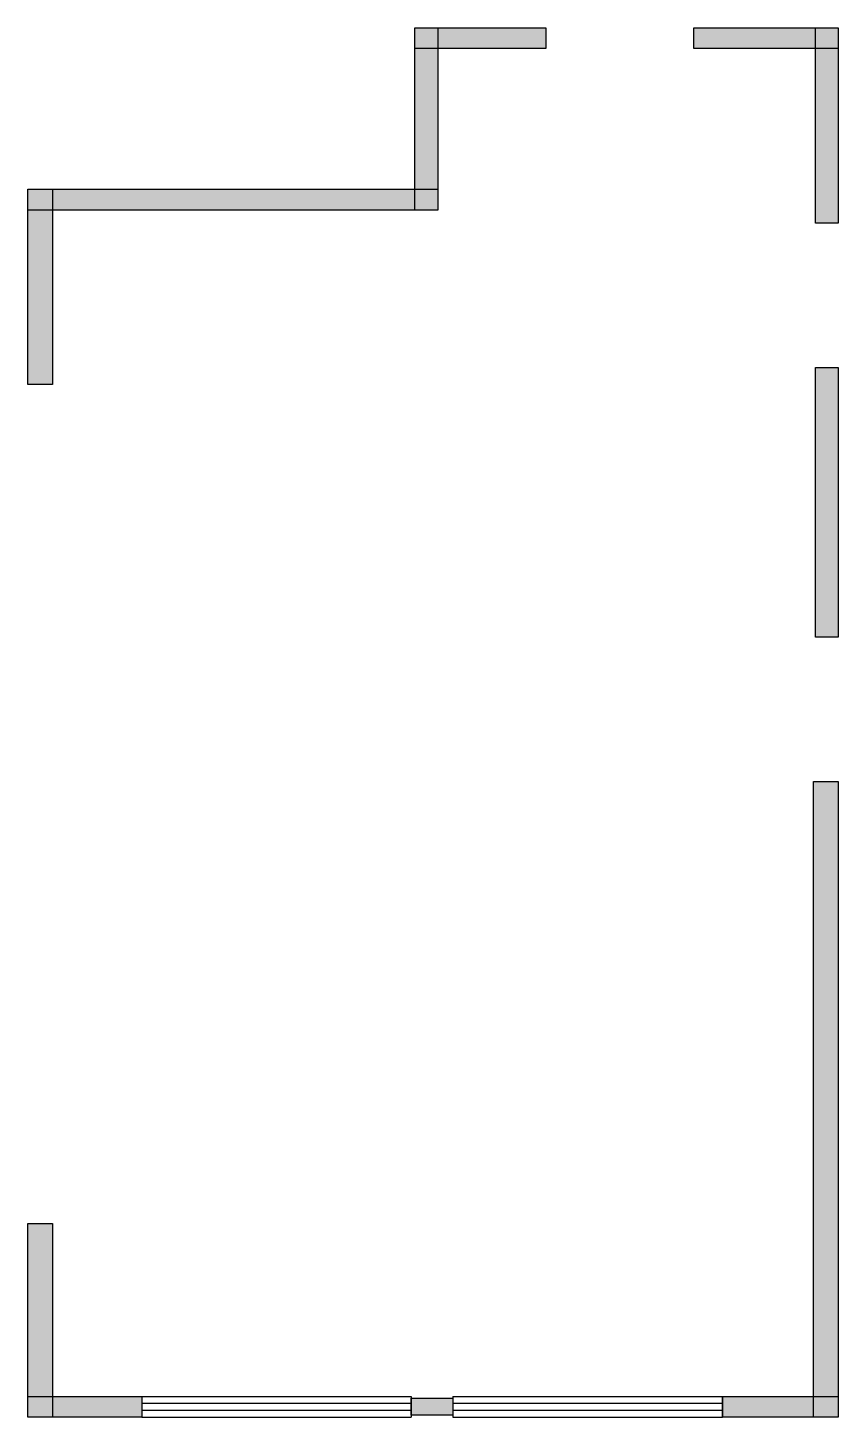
# Model space of a CAD drawing. Header units: centimetres. Extents: x 1 to 558, y 1 to 956.
import ezdxf

# ---------------------------------------------------------------- set-up
doc = ezdxf.new("R2010")
doc.units = ezdxf.units.CM
doc.layers.add('WALL', color=7, linetype='Continuous')
doc.layers.add('WINDOW', color=5, linetype='Continuous')

msp = doc.modelspace()

# ---------------------------------------------------------------- hatches: boundary and pattern name
at = {"layer": 'WALL'}
h = msp.add_hatch(color=256, dxfattribs=at)
h.dxf.hatch_style = 1
h.paths.add_polyline_path([(267.39, 956.09), (357.39, 956.09), (357.39, 941.74), (267.39, 941.74)])
h = msp.add_hatch(color=256, dxfattribs=at)
h.dxf.hatch_style = 1
h.paths.add_polyline_path([(267.39, 956.09), (283.04, 956.09), (283.04, 830.87), (267.39, 830.87)])
h = msp.add_hatch(color=256, dxfattribs=at)
h.dxf.hatch_style = 1
h.paths.add_polyline_path([(459.13, 956.09), (558.26, 956.09), (558.26, 941.74), (459.13, 941.74)])
h = msp.add_hatch(color=256, dxfattribs=at)
h.dxf.hatch_style = 1
h.paths.add_polyline_path([(542.61, 956.09), (558.26, 956.09), (558.26, 821.74), (542.61, 821.74)])
h = msp.add_hatch(color=256, dxfattribs=at)
h.dxf.hatch_style = 1
h.paths.add_polyline_path([(1.3, 845.22), (283.04, 845.22), (283.04, 830.87), (1.3, 830.87)])
h = msp.add_hatch(color=256, dxfattribs=at)
h.dxf.hatch_style = 1
h.paths.add_polyline_path([(1.3, 845.22), (18.26, 845.22), (18.26, 710.87), (1.3, 710.87)])
h = msp.add_hatch(color=256, dxfattribs=at)
h.dxf.hatch_style = 1
h.paths.add_polyline_path([(542.61, 722.61), (558.26, 722.61), (558.26, 537.39), (542.61, 537.39)])
h = msp.add_hatch(color=256, dxfattribs=at)
h.dxf.hatch_style = 1
h.paths.add_polyline_path([(541.3, 438.26), (558.26, 438.26), (558.26, 1.3), (541.3, 1.3)])
h = msp.add_hatch(color=256, dxfattribs=at)
h.dxf.hatch_style = 1
h.paths.add_polyline_path([(1.3, 134.35), (18.26, 134.35), (18.26, 1.3), (1.3, 1.3)])
h = msp.add_hatch(color=256, dxfattribs=at)
h.dxf.hatch_style = 1
h.paths.add_polyline_path([(1.3, 15.65), (79.57, 15.65), (79.57, 1.3), (1.3, 1.3)])
h = msp.add_hatch(color=256, dxfattribs=at)
h.dxf.hatch_style = 1
h.paths.add_polyline_path([(264.78, 14.35), (293.48, 14.35), (293.48, 2.61), (264.78, 2.61)])
h = msp.add_hatch(color=256, dxfattribs=at)
h.dxf.hatch_style = 1
h.paths.add_polyline_path([(478.7, 15.65), (558.26, 15.65), (558.26, 1.3), (478.7, 1.3)])

# ---------------------------------------------------------------- linework, layer by layer
for points in [[(267.39, 956.09), (357.39, 956.09), (357.39, 941.74), (267.39, 941.74)], [(267.39, 956.09), (283.04, 956.09), (283.04, 830.87), (267.39, 830.87)], [(459.13, 956.09), (558.26, 956.09), (558.26, 941.74), (459.13, 941.74)], [(542.61, 956.09), (558.26, 956.09), (558.26, 821.74), (542.61, 821.74)], [(1.3, 845.22), (283.04, 845.22), (283.04, 830.87), (1.3, 830.87)], [(1.3, 845.22), (18.26, 845.22), (18.26, 710.87), (1.3, 710.87)], [(542.61, 722.61), (558.26, 722.61), (558.26, 537.39), (542.61, 537.39)], [(541.3, 438.26), (558.26, 438.26), (558.26, 1.3), (541.3, 1.3)], [(1.3, 134.35), (18.26, 134.35), (18.26, 1.3), (1.3, 1.3)], [(1.3, 15.65), (79.57, 15.65), (79.57, 1.3), (1.3, 1.3)], [(264.78, 14.35), (293.48, 14.35), (293.48, 2.61), (264.78, 2.61)], [(478.7, 15.65), (558.26, 15.65), (558.26, 1.3), (478.7, 1.3)]]:
    msp.add_lwpolyline(points, close=True, dxfattribs=at)
at = {"layer": 'WINDOW'}
for p, q in [((79.57, 15.65), (264.78, 15.65)), ((79.57, 15.65), (79.57, 1.3)), ((79.57, 10.87), (264.78, 10.87)), ((264.78, 15.65), (264.78, 1.3)), ((293.48, 15.65), (478.7, 15.65)), ((293.48, 15.65), (293.48, 1.3)), ((293.48, 10.87), (478.7, 10.87)), ((478.7, 15.65), (478.7, 1.3)), ((79.57, 6.09), (264.78, 6.09)), ((79.57, 1.3), (264.78, 1.3)), ((293.48, 6.09), (478.7, 6.09)), ((293.48, 1.3), (478.7, 1.3))]:
    msp.add_line(p, q, dxfattribs=at)

doc.saveas('drawing.dxf')
